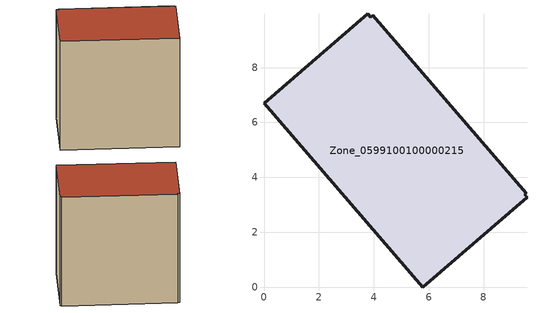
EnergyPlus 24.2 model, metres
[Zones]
Zone_0599100100000215
 floor ground (C_G): 9.58,3.27 5.79,0 0,6.7 3.77,9.96 3.88,9.84 3.96,9.91 9.56,3.42 9.49,3.37 z1.04
 wall outside (C_F): 5.79,0 9.58,3.27 9.49,3.37 9.56,3.42 3.96,9.91 3.88,9.84 3.77,9.96 0,6.7 5.79,0 z1.04:10.15
 roof outside (C_R): 9.56,3.42 3.96,9.91 3.88,9.84 3.77,9.96 0,6.7 5.79,0 9.58,3.27 9.49,3.37 z10.15
[BUILDING]
Pand.0599100100000215: North Axis=0; Terrain=City; Loads Convergence Tolerance Value=0.04; Temperature Convergence Tolerance Value=0.4; Solar Distribution=FullExterior; Maximum Number of Warmup Days=25; Minimum Number of Warmup Days=1
[Site:Location]
Rotterdam.The.Hague.AP_ZH_NLD Design_Conditions: Latitude=51.96; Longitude=4.45; Time Zone=1; Elevation=-4.5
[SITE:GROUNDTEMPERATURE:BUILDINGSURFACE]
18, 18, 18, 18, 18, 18, 18, 18, 18, 18, 18, 18
[MATERIAL] Thermal Absorptance=0.9; Solar Absorptance=0.7; Visible Absorptance=0.7
Name | Roughness | Thickness | Conductivity | Density | Specific Heat
G.TI.2006-2014 | MediumSmooth | 0.15 | 0.06 | 540 | 1210
F.TI.2006-2014 | Rough | 0.3 | 0.12 | 1920 | 840
R.TI.2006-2014 | MediumRough | 0.2 | 0.08 | 1500 | 1000
[CONSTRUCTION]
C_G: G.TI.2006-2014
C_F: F.TI.2006-2014
C_R: R.TI.2006-2014
[ZONE]
Zone_0599100100000215: Type=1; Multiplier=1; Ceiling Height=Autocalculate; Volume=Autocalculate; Floor Area=autocalculate; Part of Total Floor Area=Yes
[ZONEINFILTRATION:DESIGNFLOWRATE]
Infil_Zone_0599100100000215: Zone or ZoneList or Space or SpaceList=Zone_0599100100000215; Schedule=AlwaysOn; Design Flow Rate Calculation Method=Flow/Area; Flow Rate per Floor Area=0.0015; Constant Term Coefficient=1; Temperature Term Coefficient=0; Velocity Term Coefficient=0; Velocity Squared Term Coefficient=0
[HVACTEMPLATE:ZONE:IDEALLOADSAIRSYSTEM]
Zone_0599100100000215: Maximum Heating Supply Air Temperature=50; Minimum Cooling Supply Air Temperature=13; Maximum Heating Supply Air Humidity Ratio=0.0156; Minimum Cooling Supply Air Humidity Ratio=0.0077; Heating Limit=NoLimit; Cooling Limit=NoLimit; Dehumidification Control Type=ConstantSensibleHeatRatio; Cooling Sensible Heat Ratio=0.7; Dehumidification Setpoint=60; Humidification Control Type=None; Humidification Setpoint=30; Outdoor Air Method=None; Outdoor Air Flow Rate per Person=0.00944; Outdoor Air Flow Rate per Zone Floor Area=0; Outdoor Air Flow Rate per Zone=0; Demand Controlled Ventilation Type=None; Outdoor Air Economizer Type=NoEconomizer; Heat Recovery Type=None; Sensible Heat Recovery Effectiveness=0.7; Latent Heat Recovery Effectiveness=0.65
[ZONECONTROL:THERMOSTAT]
ThermostatControl_Zone_0599100100000215: Zone or ZoneList=Zone_0599100100000215; Control Type Schedule=DualSetpointControlType; Control 1=Thermostat_Zone_0599100100000215; Temperature Difference Between Cutout And Setpoint=0
[THERMOSTATSETPOINT:DUALSETPOINT]
Thermostat_Zone_0599100100000215: Heating Setpoint Temperature Schedule=HeatingSetpoint_Zone_0599100100000215; Cooling Setpoint Temperature Schedule=CoolingSetpoint_Zone_0599100100000215
[SCHEDULE:COMPACT]
HeatingSetpoint_Zone_0599100100000215: Through: 12/31, For: AllDays, Until: 24:00, 21
CoolingSetpoint_Zone_0599100100000215: Through: 12/31, For: AllDays, Until: 24:00, 24
DualSetpointControlType: Through: 12/31, For: AllDays, Until: 24:00, 4
AlwaysOn: Through: 12/31, For: AllDays, Until: 24:00, 1
